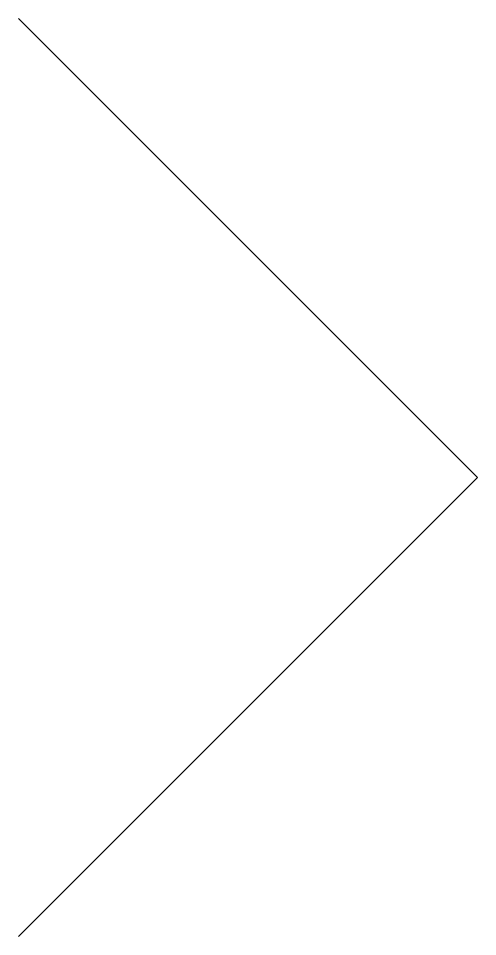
# Model space of a CAD drawing. Extents: x -0.5 to 0, y -0.5 to 0.5.
import ezdxf

# ---------------------------------------------------------------- set-up
doc = ezdxf.new("R2010")
doc.units = 0
doc.layers.get('0').update_dxf_attribs({"linetype": 'CONTINUOUS'})

msp = doc.modelspace()

# ---------------------------------------------------------------- linework, layer by layer
at = {"color": 0, "linetype": 'CONTINUOUS', "flags": 128}
msp.add_lwpolyline([(-0.5, 0.5), (0, 0), (-0.5, -0.5)], dxfattribs=at)

doc.saveas('drawing.dxf')
